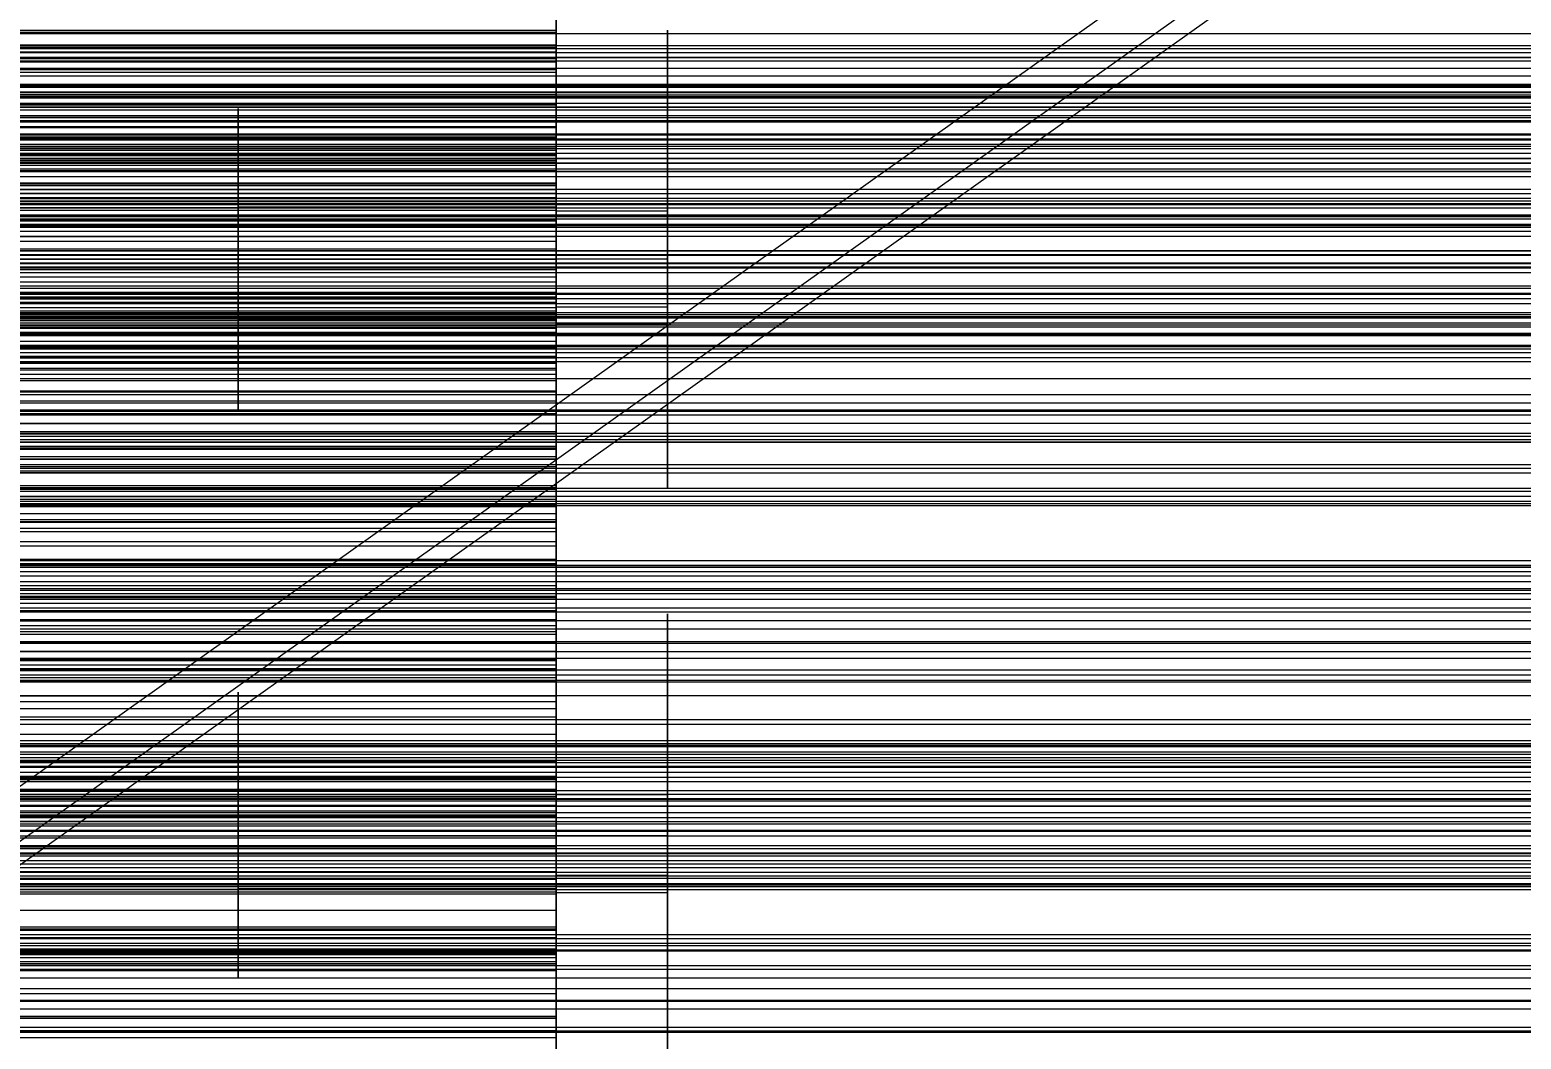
# Model space of a CAD drawing. Header units: millimetres. Extents: x -1970 to 59977, y -65068 to 6837.
# Drawn here: x 683.8 to 871.3, y -34373.1 to -34246.2 of the extents above; entities that cross this region are included whole.
import ezdxf

# ---------------------------------------------------------------- set-up
doc = ezdxf.new("R2010")
doc.units = ezdxf.units.MM
for name, color, linetype, lineweight in [('COTAS_O', 1, 'Continuous', 0), ('frontal_briquetadora', 7, 'Continuous', 0), ('frontal_C03', 7, 'Continuous', 0), ('frontal_secador', 7, 'Continuous', 0), ('frontal_tolva', 7, 'Continuous', 0)]:
    doc.layers.add(name, color=color, linetype=linetype, lineweight=lineweight)
doc.dimstyles.new('R19_100', dxfattribs={"dimtxt": 250, "dimasz": 150, "dimexe": 150, "dimexo": 80, "dimgap": 100, "dimtad": 1, "dimtih": 1, "dimtoh": 1, "dimdsep": 46, "dimcen": 0.09, "dimadec": 0, "dimazin": 0, "dimtfac": 1, "dimtdec": 4, "dimtofl": 0, "dimtmove": 0, "dimatfit": 3, "dimfxl": 1, "dimtolj": 1, "dimtzin": 0, "dimarcsym": 0})

# ---------------------------------------------------------------- blocks, each defined once
blk = doc.blocks.new('*D39')
at = {"layer": 'COTAS_O', "color": 0, "lineweight": -2, "transparency": 16777216}
for p, q in [((-1725, -34320), (-1725, -33550)), ((1725, -34320), (1725, -33550)), ((-1575, -33700), (1575, -33700))]:
    blk.add_line(p, q, dxfattribs=at)
at = {"layer": 'COTAS_O', "color": 0, "transparency": 16777216}
for points in [[(-1575, -33675), (-1575, -33725), (-1725, -33700)], [(1575, -33675), (1575, -33725), (1725, -33700)]]:
    blk.add_solid(points, dxfattribs=at)
at = {"layer": 'Defpoints', "color": 0, "transparency": 16777216}
for p in [(1725, -33700), (-1725, -34400), (1725, -34400)]:
    blk.add_point(p, dxfattribs=at)

msp = doc.modelspace()

# ---------------------------------------------------------------- linework, layer by layer
at = {"layer": 'frontal_briquetadora'}
for p, q in [((750, -34251.188), (750, -34233.1)), ((750, -34251.309), (750, -34233.313)), ((750, -34251.479), (750, -34237.271)), ((750, -34255.881), (750, -34237.497)), ((750, -34255.979), (750, -34237.688)), ((750, -34241.171), (750, -34248.367)), ((750, -34241.985), (750, -34260.62)), ((750, -34242.153), (750, -34260.694)), ((750, -34251.105), (750, -34243.904)), ((750, -34246.246), (750, -34244.168)), ((750, -34246.246), (550, -34246.246)), ((750, -34244.831), (750, -34248.931)), ((750, -34246.52), (750, -34245.133)), ((750, -34250.205), (750, -34246.101)), ((750, -34246.135), (750, -34253.34)), ((750, -34250.033), (750, -34246.222)), ((750, -34246.222), (750, -34246.703)), ((750, -34248.128), (750, -34246.246)), ((764, -34250.033), (764, -34246.222)), ((764, -34246.222), (764, -34246.703)), ((750, -34246.52), (550, -34246.52)), ((750, -34248.091), (550, -34248.091)), ((750, -34248.128), (550, -34248.128)), ((750, -34248.091), (750, -34246.52)), ((750, -34246.703), (750, -34251.379)), ((750, -34249.836), (750, -34248.091)), ((750, -34249.796), (750, -34248.128)), ((764, -34246.703), (764, -34251.379)), ((550, -34248.367), (750, -34248.367)), ((550, -34248.931), (750, -34248.931)), ((750, -34249.796), (550, -34249.796)), ((750, -34249.836), (550, -34249.836)), ((550, -34250.205), (750, -34250.205)), ((750, -34248.367), (750, -34255.575)), ((750, -34248.931), (750, -34253.043)), ((750, -34251.223), (750, -34249.796)), ((750, -34259.686), (750, -34249.836)), ((750, -34257.379), (750, -34250.033)), ((750, -34254.32), (750, -34250.205)), ((764, -34257.379), (764, -34250.033)), ((550, -34251.105), (750, -34251.105)), ((750, -34251.223), (550, -34251.223)), ((550, -34251.479), (750, -34251.479)), ((750, -34258.317), (750, -34251.105)), ((750, -34270.191), (750, -34251.188)), ((750, -34261.06), (750, -34251.223)), ((750, -34270.216), (750, -34251.309)), ((750, -34251.379), (750, -34259.324)), ((750, -34255.598), (750, -34251.479)), ((764, -34251.379), (764, -34259.324)), ((550, -34253.043), (750, -34253.043)), ((550, -34253.34), (750, -34253.34)), ((750, -34253.043), (750, -34257.165)), ((750, -34253.34), (750, -34260.554)), ((750, -34257.8), (750, -34253.552)), ((764, -34257.8), (764, -34253.552)), ((550, -34254.32), (750, -34254.32)), ((550, -34255.575), (750, -34255.575)), ((550, -34255.598), (750, -34255.598)), ((750, -34258.445), (750, -34254.32)), ((750, -34255.575), (750, -34262.792)), ((750, -34257.742), (750, -34255.577)), ((750, -34255.577), (750, -34255.85)), ((750, -34259.725), (750, -34255.598)), ((550, -34257.165), (750, -34257.165)), ((710, -34258.147), (710, -34256.069)), ((710, -34256.069), (710, -34256.331)), ((710, -34256.331), (710, -34258.882)), ((750, -34255.85), (750, -34258.506)), ((750, -34275), (750, -34255.881)), ((750, -34275), (750, -34255.979)), ((750, -34258.147), (750, -34256.069)), ((750, -34256.069), (750, -34256.331)), ((750, -34256.331), (750, -34258.882)), ((750, -34257.165), (750, -34261.296)), ((750, -34266.806), (750, -34257.379)), ((764, -34266.806), (764, -34257.379)), ((550, -34258.317), (750, -34258.317)), ((550, -34258.445), (750, -34258.445)), ((710, -34262.154), (710, -34258.147)), ((710, -34258.882), (710, -34263.215)), ((750, -34261.916), (750, -34257.742)), ((750, -34265.455), (750, -34257.8)), ((750, -34262.154), (750, -34258.147)), ((750, -34265.537), (750, -34258.317)), ((750, -34262.577), (750, -34258.445)), ((750, -34258.506), (750, -34263.021)), ((750, -34258.882), (750, -34263.215)), ((750, -34259.324), (750, -34268.965)), ((764, -34265.455), (764, -34257.8)), ((764, -34259.324), (764, -34268.965)), ((750, -34259.686), (550, -34259.686)), ((550, -34259.725), (750, -34259.725)), ((550, -34260.554), (750, -34260.554)), ((750, -34261.06), (550, -34261.06)), ((550, -34261.296), (750, -34261.296)), ((750, -34261.893), (750, -34259.686)), ((750, -34263.859), (750, -34259.725)), ((750, -34264.262), (750, -34260.452)), ((750, -34260.452), (750, -34260.932)), ((750, -34260.554), (750, -34267.776)), ((750, -34260.62), (750, -34279.809)), ((750, -34260.694), (750, -34279.784)), ((750, -34260.932), (750, -34265.608)), ((750, -34262.027), (750, -34261.06)), ((750, -34261.296), (750, -34265.432)), ((764, -34264.262), (764, -34260.452)), ((764, -34260.452), (764, -34260.932)), ((764, -34260.932), (764, -34265.608)), ((750, -34261.893), (550, -34261.893)), ((750, -34262.027), (550, -34262.027)), ((550, -34262.577), (750, -34262.577)), ((550, -34262.792), (750, -34262.792)), ((750, -34263.238), (550, -34263.238)), ((710, -34267.296), (710, -34262.154)), ((710, -34263.215), (710, -34268.474)), ((710, -34265.618), (710, -34263.301)), ((750, -34263.928), (750, -34261.893)), ((750, -34267.272), (750, -34261.916)), ((750, -34263.238), (750, -34262.027)), ((750, -34267.296), (750, -34262.154)), ((750, -34266.715), (750, -34262.577)), ((750, -34262.792), (750, -34270.015)), ((750, -34265.227), (750, -34262.813)), ((750, -34263.021), (750, -34268.499)), ((750, -34263.215), (750, -34268.474)), ((750, -34264.664), (750, -34263.238)), ((750, -34265.618), (750, -34263.301)), ((550, -34263.859), (750, -34263.859)), ((750, -34263.928), (550, -34263.928)), ((750, -34264.664), (550, -34264.664)), ((750, -34267.999), (750, -34263.859)), ((750, -34265.78), (750, -34263.928)), ((750, -34271.608), (750, -34264.262)), ((750, -34266.286), (750, -34264.664)), ((764, -34271.608), (764, -34264.262)), ((550, -34265.432), (750, -34265.432)), ((550, -34265.537), (750, -34265.537)), ((750, -34265.78), (550, -34265.78)), ((750, -34266.286), (550, -34266.286)), ((550, -34266.715), (750, -34266.715)), ((710, -34269.793), (710, -34265.618)), ((750, -34269.576), (750, -34265.227)), ((750, -34265.432), (750, -34269.572)), ((750, -34275), (750, -34265.455)), ((750, -34272.76), (750, -34265.537)), ((750, -34265.608), (750, -34273.553)), ((750, -34269.793), (750, -34265.618)), ((750, -34267.436), (750, -34265.78)), ((750, -34268.091), (750, -34266.286)), ((750, -34270.857), (750, -34266.715)), ((764, -34266.806), (750, -34266.806)), ((750, -34276.447), (750, -34266.806)), ((764, -34275), (764, -34265.455)), ((764, -34265.608), (764, -34273.553)), ((764, -34276.447), (764, -34266.806)), ((520, -34267.272), (750, -34267.272)), ((520, -34268.499), (750, -34268.499)), ((750, -34267.436), (550, -34267.436)), ((550, -34267.776), (750, -34267.776)), ((550, -34267.999), (750, -34267.999)), ((750, -34268.091), (550, -34268.091)), ((750, -34268.877), (550, -34268.877)), ((750, -34267.296), (710, -34267.296)), ((710, -34272.555), (710, -34267.296)), ((750, -34268.474), (710, -34268.474)), ((710, -34268.474), (710, -34273.616)), ((750, -34272.75), (750, -34267.272)), ((750, -34272.555), (750, -34267.296)), ((750, -34268.877), (750, -34267.436)), ((750, -34267.776), (750, -34275)), ((750, -34272.141), (750, -34267.999)), ((750, -34270.069), (750, -34268.091)), ((750, -34268.474), (750, -34273.616)), ((750, -34268.499), (750, -34273.855)), ((750, -34270.075), (750, -34268.877)), ((764, -34268.965), (750, -34268.965)), ((750, -34268.965), (750, -34278.392)), ((764, -34268.965), (764, -34278.392)), ((750, -34270.216), (200, -34270.216)), ((750, -34270.191), (520, -34270.191)), ((550, -34269.572), (750, -34269.572)), ((550, -34270.015), (750, -34270.015)), ((750, -34270.069), (550, -34270.069)), ((750, -34270.075), (550, -34270.075)), ((710, -34275), (710, -34269.793)), ((710, -34272.377), (710, -34270.299)), ((710, -34270.299), (710, -34270.561)), ((710, -34270.561), (710, -34273.111)), ((750, -34269.572), (750, -34273.715)), ((750, -34275), (750, -34269.576)), ((750, -34275), (750, -34269.793)), ((750, -34271.971), (750, -34269.806)), ((750, -34269.806), (750, -34270.079)), ((750, -34270.015), (750, -34277.24)), ((750, -34279.931), (750, -34270.069)), ((750, -34279.925), (750, -34270.075)), ((750, -34270.079), (750, -34272.736)), ((750, -34289.38), (750, -34270.191)), ((750, -34289.306), (750, -34270.216)), ((750, -34272.377), (750, -34270.299)), ((750, -34270.299), (750, -34270.561)), ((750, -34270.561), (750, -34273.111)), ((550, -34270.857), (750, -34270.857)), ((550, -34272.141), (750, -34272.141)), ((710, -34276.384), (710, -34272.377)), ((710, -34276.889), (710, -34272.555)), ((750, -34275), (750, -34270.857)), ((750, -34281.035), (750, -34271.608)), ((750, -34276.145), (750, -34271.971)), ((750, -34276.285), (750, -34272.141)), ((750, -34276.384), (750, -34272.377)), ((750, -34276.889), (750, -34272.555)), ((764, -34281.035), (764, -34271.608)), ((550, -34272.76), (750, -34272.76)), ((550, -34273.715), (750, -34273.715)), ((710, -34273.111), (710, -34277.445)), ((710, -34273.616), (710, -34277.623)), ((750, -34272.736), (750, -34277.25)), ((750, -34277.264), (750, -34272.75)), ((750, -34279.985), (750, -34272.76)), ((750, -34273.111), (750, -34277.445)), ((750, -34273.553), (750, -34283.194)), ((750, -34273.616), (750, -34277.623)), ((750, -34273.715), (750, -34277.859)), ((750, -34273.855), (750, -34278.029)), ((764, -34273.553), (764, -34283.194)), ((750, -34275), (200, -34275)), ((520, -34275), (750, -34275)), ((550, -34275), (750, -34275)), ((550, -34276.285), (750, -34276.285)), ((750, -34275), (710, -34275)), ((710, -34275), (710, -34280.207)), ((710, -34281.526), (710, -34276.384)), ((750, -34275), (750, -34294.021)), ((750, -34275), (750, -34280.424)), ((750, -34275), (750, -34294.119)), ((750, -34279.143), (750, -34275)), ((750, -34275), (750, -34282.224)), ((764, -34275), (750, -34275)), ((750, -34275), (750, -34280.207)), ((750, -34275), (750, -34284.545)), ((750, -34281.501), (750, -34276.145)), ((750, -34280.428), (750, -34276.285)), ((750, -34281.526), (750, -34276.384)), ((750, -34284.392), (750, -34276.447)), ((764, -34275), (764, -34284.545)), ((764, -34284.392), (764, -34276.447)), ((550, -34277.24), (750, -34277.24)), ((550, -34277.859), (750, -34277.859)), ((710, -34279.439), (710, -34276.889)), ((710, -34277.445), (710, -34282.704)), ((710, -34277.623), (710, -34279.701)), ((750, -34279.439), (750, -34276.889)), ((750, -34277.24), (750, -34284.463)), ((750, -34277.25), (750, -34282.728)), ((750, -34279.921), (750, -34277.264)), ((750, -34277.445), (750, -34282.704)), ((750, -34277.623), (750, -34279.701)), ((750, -34277.859), (750, -34282.001)), ((750, -34278.029), (750, -34280.194)), ((750, -34279.784), (200, -34279.784)), ((750, -34279.809), (520, -34279.809)), ((550, -34279.143), (750, -34279.143)), ((750, -34279.925), (550, -34279.925)), ((750, -34279.931), (550, -34279.931)), ((550, -34279.985), (750, -34279.985)), ((710, -34279.701), (710, -34279.439)), ((710, -34280.207), (710, -34284.382)), ((750, -34278.392), (750, -34285.738)), ((750, -34283.285), (750, -34279.143)), ((750, -34279.701), (750, -34279.439)), ((750, -34279.784), (750, -34298.691)), ((750, -34279.809), (750, -34298.812)), ((750, -34280.194), (750, -34279.921)), ((750, -34279.925), (750, -34281.123)), ((750, -34281.909), (750, -34279.931)), ((750, -34287.208), (750, -34279.985)), ((750, -34280.207), (750, -34284.382)), ((764, -34278.392), (764, -34285.738)), ((520, -34281.501), (750, -34281.501)), ((550, -34280.428), (750, -34280.428)), ((750, -34281.123), (550, -34281.123)), ((750, -34281.909), (550, -34281.909)), ((550, -34282.001), (750, -34282.001)), ((750, -34281.526), (710, -34281.526)), ((710, -34286.785), (710, -34281.526)), ((750, -34280.424), (750, -34284.773)), ((750, -34284.568), (750, -34280.428)), ((764, -34281.035), (750, -34281.035)), ((750, -34290.676), (750, -34281.035)), ((750, -34281.123), (750, -34282.564)), ((750, -34286.979), (750, -34281.501)), ((750, -34286.785), (750, -34281.526)), ((750, -34283.714), (750, -34281.909)), ((750, -34282.001), (750, -34286.141)), ((764, -34290.676), (764, -34281.035)), ((520, -34282.728), (750, -34282.728)), ((550, -34282.224), (750, -34282.224)), ((750, -34282.564), (550, -34282.564)), ((550, -34283.285), (750, -34283.285)), ((750, -34283.714), (550, -34283.714)), ((750, -34282.704), (710, -34282.704)), ((710, -34282.704), (710, -34287.846)), ((750, -34282.224), (750, -34289.446)), ((750, -34282.564), (750, -34284.22)), ((750, -34282.704), (750, -34287.846)), ((750, -34282.728), (750, -34288.084)), ((764, -34283.194), (750, -34283.194)), ((750, -34283.194), (750, -34292.621)), ((750, -34287.423), (750, -34283.285)), ((750, -34285.336), (750, -34283.714)), ((764, -34283.194), (764, -34292.621)), ((750, -34284.22), (550, -34284.22)), ((550, -34284.463), (750, -34284.463)), ((550, -34284.568), (750, -34284.568)), ((750, -34285.336), (550, -34285.336)), ((710, -34284.382), (710, -34286.699)), ((750, -34284.22), (750, -34286.072)), ((750, -34284.382), (750, -34286.699)), ((750, -34289.068), (750, -34284.392)), ((750, -34284.463), (750, -34291.683)), ((750, -34284.545), (750, -34292.2)), ((750, -34288.704), (750, -34284.568)), ((750, -34284.773), (750, -34287.187)), ((750, -34286.762), (750, -34285.336)), ((750, -34285.738), (750, -34289.548)), ((764, -34289.068), (764, -34284.392)), ((764, -34284.545), (764, -34292.2)), ((764, -34285.738), (764, -34289.548)), ((750, -34286.072), (550, -34286.072)), ((550, -34286.141), (750, -34286.141)), ((750, -34286.762), (550, -34286.762)), ((550, -34287.208), (750, -34287.208)), ((550, -34287.423), (750, -34287.423)), ((710, -34291.118), (710, -34286.785)), ((750, -34286.072), (750, -34288.107)), ((750, -34286.141), (750, -34290.275)), ((750, -34287.973), (750, -34286.762)), ((750, -34291.118), (750, -34286.785)), ((750, -34291.494), (750, -34286.979)), ((750, -34294.425), (750, -34287.208)), ((750, -34291.555), (750, -34287.423)), ((750, -34287.973), (550, -34287.973)), ((750, -34288.107), (550, -34288.107)), ((550, -34288.704), (750, -34288.704)), ((750, -34288.94), (550, -34288.94)), ((550, -34289.446), (750, -34289.446)), ((710, -34287.846), (710, -34291.853)), ((750, -34287.846), (750, -34291.853)), ((750, -34288.94), (750, -34287.973)), ((750, -34288.084), (750, -34292.258)), ((750, -34288.107), (750, -34290.314)), ((750, -34292.835), (750, -34288.704)), ((750, -34298.777), (750, -34288.94)), ((750, -34289.548), (750, -34289.068)), ((750, -34307.847), (750, -34289.306)), ((750, -34308.015), (750, -34289.38)), ((750, -34289.446), (750, -34296.66)), ((764, -34289.548), (764, -34289.068)), ((550, -34290.275), (750, -34290.275)), ((750, -34290.314), (550, -34290.314)), ((710, -34293.669), (710, -34291.118)), ((750, -34290.275), (750, -34294.402)), ((750, -34290.314), (750, -34300.164)), ((750, -34298.621), (750, -34290.676)), ((750, -34293.669), (750, -34291.118)), ((764, -34298.621), (764, -34290.676)), ((550, -34291.555), (750, -34291.555)), ((550, -34291.683), (750, -34291.683)), ((550, -34292.835), (750, -34292.835)), ((710, -34291.853), (710, -34293.931)), ((750, -34294.15), (750, -34291.494)), ((750, -34295.68), (750, -34291.555)), ((750, -34291.683), (750, -34298.895)), ((750, -34291.853), (750, -34293.931)), ((750, -34292.2), (750, -34296.448)), ((750, -34292.258), (750, -34294.423)), ((750, -34292.621), (750, -34299.967)), ((750, -34296.957), (750, -34292.835)), ((764, -34292.2), (764, -34296.448)), ((764, -34292.621), (764, -34299.967)), ((550, -34294.402), (750, -34294.402)), ((550, -34294.425), (750, -34294.425)), ((710, -34293.931), (710, -34293.669)), ((750, -34293.931), (750, -34293.669)), ((750, -34294.021), (750, -34312.312)), ((750, -34294.119), (750, -34312.503)), ((750, -34294.423), (750, -34294.15)), ((750, -34294.402), (750, -34298.521)), ((750, -34301.633), (750, -34294.425)), ((550, -34295.68), (750, -34295.68)), ((550, -34296.66), (750, -34296.66)), ((550, -34296.957), (750, -34296.957)), ((750, -34299.795), (750, -34295.68)), ((750, -34296.66), (750, -34303.865)), ((750, -34301.069), (750, -34296.957)), ((550, -34298.521), (750, -34298.521)), ((750, -34298.777), (550, -34298.777)), ((550, -34298.895), (750, -34298.895)), ((750, -34298.521), (750, -34312.729)), ((750, -34303.297), (750, -34298.621)), ((750, -34298.691), (750, -34316.687)), ((750, -34298.777), (750, -34300.204)), ((750, -34298.812), (750, -34316.9)), ((750, -34298.895), (750, -34306.096)), ((764, -34303.297), (764, -34298.621)), ((550, -34299.795), (750, -34299.795)), ((750, -34300.164), (550, -34300.164)), ((750, -34300.204), (550, -34300.204)), ((750, -34303.899), (750, -34299.795)), ((750, -34299.967), (750, -34303.778)), ((750, -34300.164), (750, -34301.909)), ((750, -34300.204), (750, -34301.872)), ((764, -34299.967), (764, -34303.778)), ((550, -34301.069), (750, -34301.069)), ((550, -34301.633), (750, -34301.633)), ((750, -34301.872), (550, -34301.872)), ((750, -34301.909), (550, -34301.909)), ((750, -34305.169), (750, -34301.069)), ((750, -34308.829), (750, -34301.633)), ((750, -34301.872), (750, -34303.754)), ((750, -34301.909), (750, -34303.48)), ((750, -34303.48), (550, -34303.48)), ((750, -34303.754), (550, -34303.754)), ((550, -34303.865), (750, -34303.865)), ((550, -34303.899), (750, -34303.899)), ((750, -34303.778), (750, -34303.297)), ((750, -34303.48), (750, -34304.867)), ((750, -34303.754), (750, -34305.832)), ((750, -34303.865), (750, -34311.057)), ((750, -34307.991), (750, -34303.899)), ((764, -34303.778), (764, -34303.297)), ((750, -34304.867), (550, -34304.867)), ((550, -34305.169), (750, -34305.169)), ((750, -34305.832), (550, -34305.832)), ((750, -34306.059), (550, -34306.059)), ((550, -34306.096), (750, -34306.096)), ((750, -34304.867), (750, -34306.059)), ((750, -34309.256), (750, -34305.169)), ((750, -34305.832), (750, -34308.091)), ((750, -34306.059), (750, -34307.037)), ((750, -34306.096), (750, -34313.283)), ((750, -34307.037), (550, -34307.037)), ((750, -34307.771), (550, -34307.771)), ((550, -34307.991), (750, -34307.991)), ((750, -34308.091), (550, -34308.091)), ((750, -34307.037), (750, -34307.771)), ((750, -34307.771), (750, -34317.573)), ((750, -34325.125), (750, -34307.847)), ((750, -34322.166), (750, -34307.991)), ((750, -34325.382), (750, -34308.015)), ((750, -34308.091), (750, -34310.522)), ((550, -34308.829), (750, -34308.829)), ((550, -34309.256), (750, -34309.256)), ((750, -34316.01), (750, -34308.829)), ((750, -34313.327), (750, -34309.256)), ((750, -34310.522), (550, -34310.522)), ((550, -34311.057), (750, -34311.057)), ((750, -34310.522), (750, -34320.336)), ((750, -34311.057), (750, -34318.233)), ((550, -34312.729), (750, -34312.729)), ((550, -34313.283), (750, -34313.283)), ((550, -34313.327), (750, -34313.327)), ((750, -34312.312), (750, -34329.168)), ((750, -34312.503), (750, -34329.446)), ((750, -34312.729), (750, -34326.728)), ((750, -34313.283), (750, -34320.453)), ((750, -34317.381), (750, -34313.327)), ((550, -34316.01), (750, -34316.01)), ((550, -34317.381), (750, -34317.381)), ((750, -34317.573), (550, -34317.573)), ((750, -34329.883), (750, -34316.01)), ((750, -34316.687), (750, -34333.081)), ((750, -34316.9), (750, -34333.379)), ((750, -34331.49), (750, -34317.381)), ((750, -34317.573), (750, -34319.223)), ((550, -34318.233), (750, -34318.233)), ((750, -34319.223), (550, -34319.223)), ((750, -34318.233), (750, -34325.389)), ((750, -34319.223), (750, -34321.115)), ((750, -34323.398), (750, -34319.588)), ((750, -34319.588), (750, -34320.069)), ((764, -34323.398), (764, -34319.588)), ((764, -34319.588), (764, -34320.069)), ((750, -34320.336), (550, -34320.336)), ((550, -34320.453), (750, -34320.453)), ((750, -34321.115), (550, -34321.115)), ((750, -34320.069), (750, -34324.745)), ((750, -34320.336), (750, -34321.843)), ((750, -34320.453), (750, -34327.603)), ((750, -34321.115), (750, -34323.219)), ((764, -34320.069), (764, -34324.745)), ((750, -34321.843), (550, -34321.843)), ((550, -34322.166), (750, -34322.166)), ((750, -34323.176), (550, -34323.176)), ((750, -34323.219), (550, -34323.219)), ((750, -34321.843), (750, -34323.176)), ((750, -34336.269), (750, -34322.166)), ((750, -34323.176), (750, -34324.327)), ((750, -34323.219), (750, -34325.517)), ((750, -34324.327), (550, -34324.327)), ((750, -34330.745), (750, -34323.398)), ((750, -34324.327), (750, -34325.282)), ((750, -34324.745), (750, -34332.69)), ((750, -34340.477), (750, -34325.125)), ((764, -34330.745), (764, -34323.398)), ((764, -34324.745), (764, -34332.69)), ((750, -34325.282), (550, -34325.282)), ((550, -34325.389), (750, -34325.389)), ((750, -34325.517), (550, -34325.517)), ((750, -34326.024), (550, -34326.024)), ((750, -34326.524), (550, -34326.524)), ((550, -34326.728), (750, -34326.728)), ((750, -34325.282), (750, -34326.024)), ((750, -34340.813), (750, -34325.382)), ((750, -34325.389), (750, -34332.522)), ((750, -34325.517), (750, -34327.995)), ((750, -34326.024), (750, -34326.524)), ((750, -34330.3), (750, -34326.052)), ((750, -34326.524), (750, -34336.266)), ((750, -34326.728), (750, -34339.979)), ((764, -34330.3), (764, -34326.052)), ((550, -34327.603), (750, -34327.603)), ((750, -34327.995), (550, -34327.995)), ((750, -34327.603), (750, -34334.728)), ((750, -34327.995), (750, -34330.645)), ((750, -34331.108), (750, -34328.943)), ((750, -34328.943), (750, -34329.216)), ((550, -34329.883), (750, -34329.883)), ((750, -34330.645), (550, -34330.645)), ((710, -34331.513), (710, -34329.435)), ((710, -34329.435), (710, -34329.697)), ((710, -34329.697), (710, -34332.247)), ((750, -34329.168), (750, -34343.943)), ((750, -34329.216), (750, -34331.872)), ((750, -34331.513), (750, -34329.435)), ((750, -34329.435), (750, -34329.697)), ((750, -34329.446), (750, -34344.296)), ((750, -34329.697), (750, -34332.247)), ((750, -34342.887), (750, -34329.883)), ((750, -34337.955), (750, -34330.3)), ((750, -34330.645), (750, -34340.399)), ((750, -34340.172), (750, -34330.745)), ((764, -34337.955), (764, -34330.3)), ((764, -34340.172), (764, -34330.745)), ((550, -34331.49), (750, -34331.49)), ((550, -34332.522), (750, -34332.522)), ((710, -34335.52), (710, -34331.513)), ((710, -34332.247), (710, -34336.581)), ((750, -34335.281), (750, -34331.108)), ((750, -34345.662), (750, -34331.49)), ((750, -34335.52), (750, -34331.513)), ((750, -34331.872), (750, -34336.387)), ((750, -34335.722), (750, -34331.911)), ((750, -34331.911), (750, -34332.392)), ((750, -34332.247), (750, -34336.581)), ((750, -34332.392), (750, -34337.068)), ((750, -34332.522), (750, -34346.226)), ((750, -34332.69), (750, -34342.331)), ((764, -34335.722), (764, -34331.911)), ((764, -34331.911), (764, -34332.392)), ((764, -34332.392), (764, -34337.068)), ((764, -34332.69), (764, -34342.331)), ((750, -34333.081), (750, -34347.243)), ((750, -34333.379), (750, -34347.613)), ((550, -34334.728), (750, -34334.728)), ((750, -34336.266), (550, -34336.266)), ((710, -34340.662), (710, -34335.52)), ((710, -34338.118), (710, -34335.801)), ((750, -34334.728), (750, -34341.827)), ((750, -34340.638), (750, -34335.281)), ((750, -34337.727), (750, -34335.313)), ((750, -34340.662), (750, -34335.52)), ((750, -34343.068), (750, -34335.722)), ((750, -34338.118), (750, -34335.801)), ((750, -34336.266), (750, -34338.137)), ((750, -34349.756), (750, -34336.269)), ((750, -34336.387), (750, -34341.864)), ((764, -34343.068), (764, -34335.722)), ((750, -34338.137), (550, -34338.137)), ((710, -34336.581), (710, -34341.84)), ((710, -34342.293), (710, -34338.118)), ((750, -34336.581), (750, -34341.84)), ((750, -34337.068), (750, -34345.013)), ((750, -34342.076), (750, -34337.727)), ((750, -34347.5), (750, -34337.955)), ((750, -34342.293), (750, -34338.118)), ((750, -34338.137), (750, -34340.247)), ((764, -34337.068), (764, -34345.013)), ((764, -34347.5), (764, -34337.955)), ((550, -34339.979), (750, -34339.979)), ((750, -34339.979), (750, -34351.973)), ((764, -34340.172), (750, -34340.172)), ((750, -34349.812), (750, -34340.172)), ((764, -34349.812), (764, -34340.172)), ((520, -34340.638), (750, -34340.638)), ((520, -34341.864), (750, -34341.864)), ((750, -34340.247), (550, -34340.247)), ((750, -34340.399), (550, -34340.399)), ((750, -34341.664), (550, -34341.664)), ((550, -34341.827), (750, -34341.827)), ((750, -34340.662), (710, -34340.662)), ((710, -34345.921), (710, -34340.662)), ((710, -34343.836), (710, -34341.758)), ((710, -34341.758), (710, -34342.02)), ((750, -34341.84), (710, -34341.84)), ((710, -34341.84), (710, -34346.982)), ((710, -34342.02), (710, -34344.571)), ((750, -34340.247), (750, -34342.568)), ((750, -34340.399), (750, -34341.664)), ((750, -34353.313), (750, -34340.477)), ((750, -34346.115), (750, -34340.638)), ((750, -34345.921), (750, -34340.662)), ((750, -34353.714), (750, -34340.813)), ((750, -34343.431), (750, -34341.266)), ((750, -34341.266), (750, -34341.539)), ((750, -34341.539), (750, -34344.196)), ((750, -34341.664), (750, -34342.757)), ((750, -34343.836), (750, -34341.758)), ((750, -34341.758), (750, -34342.02)), ((750, -34341.827), (750, -34348.895)), ((750, -34341.84), (750, -34346.982)), ((750, -34341.864), (750, -34347.221)), ((750, -34342.02), (750, -34344.571)), ((750, -34347.5), (750, -34342.076)), ((750, -34342.568), (550, -34342.568)), ((750, -34342.757), (550, -34342.757)), ((550, -34342.887), (750, -34342.887)), ((750, -34343.667), (550, -34343.667)), ((710, -34347.5), (710, -34342.293)), ((710, -34347.843), (710, -34343.836)), ((750, -34347.5), (750, -34342.293)), ((764, -34342.331), (750, -34342.331)), ((750, -34342.331), (750, -34351.758)), ((750, -34342.568), (750, -34345.081)), ((750, -34342.757), (750, -34343.667)), ((750, -34354.521), (750, -34342.887)), ((750, -34352.495), (750, -34343.068)), ((750, -34347.605), (750, -34343.431)), ((750, -34343.667), (750, -34344.384)), ((750, -34347.843), (750, -34343.836)), ((750, -34343.943), (750, -34356.068)), ((764, -34342.331), (764, -34351.758)), ((764, -34352.495), (764, -34343.068)), ((750, -34344.384), (550, -34344.384)), ((750, -34344.888), (550, -34344.888)), ((750, -34345.081), (550, -34345.081)), ((750, -34345.152), (550, -34345.152)), ((550, -34345.662), (750, -34345.662)), ((710, -34344.571), (710, -34348.904)), ((750, -34344.196), (750, -34348.71)), ((750, -34344.296), (750, -34356.484)), ((750, -34344.384), (750, -34344.888)), ((750, -34344.571), (750, -34348.904)), ((750, -34344.888), (750, -34345.152)), ((750, -34345.013), (750, -34354.654)), ((750, -34345.081), (750, -34347.772)), ((750, -34345.152), (750, -34354.812)), ((750, -34359.353), (750, -34345.662)), ((764, -34345.013), (764, -34354.654)), ((520, -34347.5), (750, -34347.5)), ((550, -34346.226), (750, -34346.226)), ((710, -34350.255), (710, -34345.921)), ((710, -34346.982), (710, -34350.989)), ((750, -34347.5), (710, -34347.5)), ((710, -34347.5), (710, -34352.707)), ((750, -34350.255), (750, -34345.921)), ((750, -34350.63), (750, -34346.115)), ((750, -34346.226), (750, -34358.933)), ((750, -34346.982), (750, -34350.989)), ((750, -34347.221), (750, -34351.395)), ((750, -34347.243), (750, -34358.629)), ((750, -34347.5), (750, -34352.924)), ((764, -34347.5), (750, -34347.5)), ((750, -34347.5), (750, -34352.707)), ((750, -34347.5), (750, -34357.045)), ((750, -34352.961), (750, -34347.605)), ((750, -34347.613), (750, -34359.057)), ((764, -34347.5), (764, -34357.045)), ((750, -34347.772), (550, -34347.772)), ((550, -34348.895), (750, -34348.895)), ((710, -34352.985), (710, -34347.843)), ((710, -34348.904), (710, -34354.163)), ((750, -34347.772), (750, -34350.633)), ((750, -34352.985), (750, -34347.843)), ((750, -34348.71), (750, -34354.188)), ((750, -34348.895), (750, -34362.398)), ((750, -34348.904), (750, -34354.163)), ((550, -34349.756), (750, -34349.756)), ((750, -34350.633), (550, -34350.633)), ((710, -34352.805), (710, -34350.255)), ((710, -34350.989), (710, -34353.067)), ((750, -34362.109), (750, -34349.756)), ((750, -34357.758), (750, -34349.812)), ((750, -34352.805), (750, -34350.255)), ((750, -34353.287), (750, -34350.63)), ((750, -34350.633), (750, -34360.305)), ((750, -34350.989), (750, -34353.067)), ((750, -34351.395), (750, -34353.559)), ((764, -34357.758), (764, -34349.812)), ((520, -34352.961), (750, -34352.961)), ((550, -34351.973), (750, -34351.973)), ((710, -34352.707), (710, -34356.882)), ((710, -34353.067), (710, -34352.805)), ((750, -34352.985), (710, -34352.985)), ((710, -34358.244), (710, -34352.985)), ((750, -34351.758), (750, -34359.104)), ((750, -34351.973), (750, -34362.248)), ((764, -34352.495), (750, -34352.495)), ((750, -34362.136), (750, -34352.495)), ((750, -34352.707), (750, -34356.882)), ((750, -34353.067), (750, -34352.805)), ((750, -34352.924), (750, -34357.273)), ((750, -34358.439), (750, -34352.961)), ((750, -34358.244), (750, -34352.985)), ((750, -34353.559), (750, -34353.287)), ((750, -34363.139), (750, -34353.313)), ((764, -34351.758), (764, -34359.104)), ((764, -34362.136), (764, -34352.495)), ((520, -34354.188), (750, -34354.188)), ((550, -34354.521), (750, -34354.521)), ((750, -34354.812), (550, -34354.812)), ((750, -34354.163), (710, -34354.163)), ((710, -34354.163), (710, -34359.305)), ((750, -34363.591), (750, -34353.714)), ((750, -34354.163), (750, -34359.305)), ((750, -34354.188), (750, -34359.544)), ((750, -34364.34), (750, -34354.521)), ((764, -34354.654), (750, -34354.654)), ((750, -34354.654), (750, -34364.081)), ((750, -34354.812), (750, -34356.898)), ((764, -34354.654), (764, -34364.081)), ((750, -34356.898), (550, -34356.898)), ((710, -34356.882), (710, -34359.199)), ((750, -34356.068), (750, -34365.078)), ((750, -34356.484), (750, -34365.54)), ((750, -34356.882), (750, -34359.199)), ((750, -34356.898), (750, -34359.222)), ((750, -34357.045), (750, -34364.7)), ((764, -34357.045), (764, -34364.7)), ((550, -34358.933), (750, -34358.933)), ((710, -34362.578), (710, -34358.244)), ((750, -34357.273), (750, -34359.687)), ((750, -34362.433), (750, -34357.758)), ((750, -34362.578), (750, -34358.244)), ((750, -34362.953), (750, -34358.439)), ((750, -34358.629), (750, -34366.801)), ((750, -34358.933), (750, -34370.153)), ((764, -34362.433), (764, -34357.758)), ((750, -34359.222), (550, -34359.222)), ((550, -34359.353), (750, -34359.353)), ((750, -34360.305), (550, -34360.305)), ((710, -34359.305), (710, -34363.312)), ((750, -34359.057), (750, -34367.271)), ((750, -34359.104), (750, -34362.914)), ((750, -34359.222), (750, -34361.754)), ((750, -34359.305), (750, -34363.312)), ((750, -34372.036), (750, -34359.353)), ((750, -34359.544), (750, -34363.718)), ((750, -34360.305), (750, -34361.325)), ((764, -34359.104), (764, -34362.914)), ((750, -34361.325), (550, -34361.325)), ((750, -34361.754), (550, -34361.754)), ((550, -34362.109), (750, -34362.109)), ((750, -34362.174), (550, -34362.174)), ((550, -34362.248), (750, -34362.248)), ((550, -34362.398), (750, -34362.398)), ((710, -34365.128), (710, -34362.578)), ((750, -34361.325), (750, -34362.174)), ((750, -34361.754), (750, -34364.475)), ((750, -34372.854), (750, -34362.109)), ((750, -34370.081), (750, -34362.136)), ((750, -34362.174), (750, -34362.843)), ((750, -34362.248), (750, -34370.411)), ((750, -34362.398), (750, -34374.777)), ((750, -34362.914), (750, -34362.433)), ((750, -34365.128), (750, -34362.578)), ((764, -34370.081), (764, -34362.136)), ((764, -34362.914), (764, -34362.433)), ((750, -34362.843), (550, -34362.843)), ((750, -34363.318), (550, -34363.318)), ((750, -34363.583), (550, -34363.583)), ((750, -34363.611), (550, -34363.611)), ((550, -34364.34), (750, -34364.34)), ((750, -34364.475), (550, -34364.475)), ((710, -34363.312), (710, -34365.39)), ((750, -34362.843), (750, -34363.318)), ((750, -34365.61), (750, -34362.953)), ((750, -34369.578), (750, -34363.139)), ((750, -34363.312), (750, -34365.39)), ((750, -34363.318), (750, -34363.583)), ((750, -34363.583), (750, -34363.611)), ((750, -34370.063), (750, -34363.591)), ((750, -34363.611), (750, -34373.165)), ((750, -34363.718), (750, -34365.883)), ((750, -34364.081), (750, -34371.427)), ((750, -34371.965), (750, -34364.34)), ((750, -34364.475), (750, -34367.374)), ((764, -34364.081), (764, -34371.427)), ((710, -34365.39), (710, -34365.128)), ((750, -34364.7), (750, -34368.948)), ((750, -34365.078), (750, -34370.627)), ((750, -34365.39), (750, -34365.128)), ((750, -34365.54), (750, -34371.117)), ((750, -34365.883), (750, -34365.61)), ((764, -34364.7), (764, -34368.948)), ((750, -34367.374), (550, -34367.374)), ((750, -34366.801), (750, -34371.445)), ((750, -34367.271), (750, -34371.939)), ((750, -34367.374), (750, -34370.439)), ((550, -34370.153), (750, -34370.153)), ((750, -34372.383), (750, -34369.578)), ((750, -34372.882), (750, -34370.063)), ((750, -34374.757), (750, -34370.081)), ((750, -34370.153), (750, -34379.456)), ((764, -34374.757), (764, -34370.081)), ((550, -34370.411), (750, -34370.411)), ((750, -34370.439), (550, -34370.439)), ((550, -34371.965), (750, -34371.965)), ((550, -34372.036), (750, -34372.036)), ((750, -34370.411), (750, -34376.147)), ((750, -34370.439), (750, -34380.005)), ((750, -34370.627), (750, -34372.5)), ((750, -34371.117), (750, -34373)), ((750, -34371.427), (750, -34375.237)), ((750, -34371.445), (750, -34372.383)), ((750, -34371.939), (750, -34372.882)), ((750, -34377.104), (750, -34371.965)), ((750, -34383.225), (750, -34372.036)), ((764, -34371.427), (764, -34375.237)), ((550, -34372.854), (750, -34372.854)), ((750, -34381.578), (750, -34372.854))]:
    msp.add_line(p, q, dxfattribs=at)
at = {"layer": 'frontal_C03'}
for p, q in [((1250, -34248.177), (-1250, -34248.177)), ((-1250, -34248.516), (1250, -34248.516)), ((1250, -34249.059), (-1250, -34249.059)), ((1250, -34249.712), (-1250, -34249.712)), ((-1250, -34250.068), (1250, -34250.068)), ((1250, -34252.019), (-1250, -34252.019)), ((-1500, -34252.99), (1500, -34252.99)), ((-1500, -34253.214), (1500, -34253.214)), ((-1500, -34253.379), (1500, -34253.379)), ((-1250, -34253.077), (1250, -34253.077)), ((-1500, -34254.036), (1500, -34254.036)), ((-1500, -34254.354), (1500, -34254.354)), ((-1500, -34255.4), (1500, -34255.4)), ((-1250, -34254.549), (1250, -34254.549)), ((-1500, -34255.849), (1500, -34255.849)), ((-1500, -34257.212), (1500, -34257.212)), ((1250, -34255.929), (-1250, -34255.929)), ((1250, -34256.28), (-1250, -34256.28)), ((1250, -34256.986), (-1250, -34256.986)), ((-1500, -34257.762), (1500, -34257.762)), ((-1500, -34259.35), (1500, -34259.35)), ((1250, -34259.294), (-1250, -34259.294)), ((1500, -34259.963), (-1500, -34259.963)), ((1250, -34259.947), (-1250, -34259.947)), ((1250, -34260.828), (-1250, -34260.828)), ((-1250, -34261.088), (1250, -34261.088)), ((-1500, -34261.667), (1500, -34261.667)), ((-1500, -34262.302), (1500, -34262.302)), ((-1250, -34262.881), (1250, -34262.881)), ((-1500, -34264.006), (1500, -34264.006)), ((-1500, -34264.619), (1500, -34264.619)), ((-1500, -34266.207), (1500, -34266.207)), ((-1500, -34266.757), (1500, -34266.757)), ((-1500, -34268.12), (1500, -34268.12)), ((-1500, -34268.569), (1500, -34268.569)), ((-1250, -34267.689), (1250, -34267.689)), ((-1500, -34269.615), (1500, -34269.615)), ((-1500, -34269.933), (1500, -34269.933)), ((-1500, -34270.59), (1500, -34270.59)), ((-1500, -34270.754), (1500, -34270.754)), ((-1250, -34269.42), (1250, -34269.42)), ((1250, -34270.635), (-1250, -34270.635)), ((-1500, -34270.979), (1500, -34270.979)), ((1250, -34271.516), (-1250, -34271.516)), ((1250, -34272.17), (-1250, -34272.17)), ((-1250, -34273.9), (1250, -34273.9)), ((1250, -34274.477), (-1250, -34274.477)), ((-1250, -34275.453), (1250, -34275.453)), ((-1250, -34275.534), (1250, -34275.534)), ((1250, -34278.387), (-1250, -34278.387)), ((-1250, -34279.3), (1250, -34279.3)), ((1250, -34279.444), (-1250, -34279.444)), ((-1250, -34280.567), (1250, -34280.567)), ((1250, -34281.751), (-1250, -34281.751)), ((1250, -34282.405), (-1250, -34282.405)), ((1250, -34283.286), (-1250, -34283.286)), ((-1250, -34283.52), (1250, -34283.52)), ((-1250, -34284.416), (1250, -34284.416)), ((-1250, -34286.272), (1250, -34286.272)), ((-1250, -34286.736), (1250, -34286.736)), ((-1250, -34287.369), (1250, -34287.369)), ((1250, -34293.092), (-1250, -34293.092)), ((1250, -34293.974), (-1250, -34293.974)), ((1250, -34294.627), (-1250, -34294.627)), ((1250, -34296.935), (-1250, -34296.935)), ((-1250, -34297.992), (1250, -34297.992)), ((1250, -34300.844), (-1250, -34300.844)), ((1250, -34301.902), (-1250, -34301.902)), ((1250, -34304.209), (-1250, -34304.209)), ((1250, -34304.862), (-1250, -34304.862)), ((1250, -34305.744), (-1250, -34305.744)), ((-1250, -34312.901), (1250, -34312.901)), ((-1250, -34313.698), (1250, -34313.698)), ((-1250, -34314.283), (1250, -34314.283)), ((1250, -34315.55), (-1250, -34315.55)), ((1250, -34316.431), (-1250, -34316.431)), ((-1250, -34316.621), (1250, -34316.621)), ((1250, -34317.085), (-1250, -34317.085)), ((-1250, -34317.75), (1250, -34317.75)), ((1250, -34319.392), (-1250, -34319.392)), ((-1250, -34320.45), (1250, -34320.45)), ((-1250, -34321.469), (1250, -34321.469)), ((-1250, -34323.066), (1250, -34323.066)), ((1250, -34323.302), (-1250, -34323.302)), ((1250, -34324.359), (-1250, -34324.359)), ((1250, -34326.667), (-1250, -34326.667)), ((1250, -34327.32), (-1250, -34327.32)), ((-1250, -34327.913), (1250, -34327.913)), ((1250, -34328.201), (-1250, -34328.201)), ((-1250, -34329.869), (1250, -34329.869)), ((-1268, -34335.887), (1268, -34335.887)), ((-1268, -34336.111), (1268, -34336.111)), ((-1268, -34336.275), (1268, -34336.275)), ((-1250, -34335.513), (1250, -34335.513)), ((-1268, -34336.933), (1268, -34336.933)), ((-1268, -34337.25), (1268, -34337.25)), ((-1268, -34338.296), (1268, -34338.296)), ((1250, -34337.695), (-1250, -34337.695)), ((1250, -34338.008), (-1250, -34338.008)), ((-1268, -34338.746), (1268, -34338.746)), ((-1268, -34340.109), (1268, -34340.109)), ((1250, -34338.889), (-1250, -34338.889)), ((1250, -34339.543), (-1250, -34339.543)), ((-1268, -34340.659), (1268, -34340.659)), ((1250, -34341.85), (-1250, -34341.85)), ((1530, -34343.773), (-1530, -34343.773)), ((-1268, -34342.246), (1268, -34342.246)), ((1268, -34342.86), (-1268, -34342.86)), ((-1250, -34342.907), (1250, -34342.907)), ((-1250, -34343.752), (1250, -34343.752)), ((-1268, -34344.563), (1268, -34344.563)), ((-1268, -34345.199), (1268, -34345.199)), ((1250, -34345.759), (-1250, -34345.759)), ((-1268, -34346.902), (1268, -34346.902)), ((-1268, -34347.516), (1268, -34347.516)), ((-1250, -34346.01), (1250, -34346.01)), ((1250, -34346.817), (-1250, -34346.817)), ((1530, -34348.773), (-1530, -34348.773)), ((-1268, -34349.103), (1268, -34349.103)), ((1250, -34349.124), (-1250, -34349.124)), ((-1268, -34349.653), (1268, -34349.653)), ((-1268, -34351.016), (1268, -34351.016)), ((-1268, -34351.466), (1268, -34351.466)), ((1250, -34349.778), (-1250, -34349.778)), ((1250, -34350.659), (-1250, -34350.659)), ((-1268, -34352.512), (1268, -34352.512)), ((-1268, -34352.829), (1268, -34352.829)), ((-1250, -34352.067), (1250, -34352.067)), ((-1268, -34353.487), (1268, -34353.487)), ((-1268, -34353.651), (1268, -34353.651)), ((-1268, -34353.875), (1268, -34353.875)), ((-1250, -34354.249), (1250, -34354.249)), ((-1250, -34359.893), (1250, -34359.893)), ((1250, -34360.465), (-1250, -34360.465)), ((1250, -34361.347), (-1250, -34361.347)), ((-1250, -34361.849), (1250, -34361.849)), ((1250, -34362), (-1250, -34362)), ((1250, -34364.308), (-1250, -34364.308)), ((-1250, -34365.365), (1250, -34365.365)), ((-1250, -34366.696), (1250, -34366.696)), ((1250, -34368.217), (-1250, -34368.217)), ((-1250, -34368.293), (1250, -34368.293)), ((1250, -34369.274), (-1250, -34369.274)), ((1250, -34371.582), (-1250, -34371.582)), ((-1250, -34372.012), (1250, -34372.012)), ((1250, -34372.235), (-1250, -34372.235))]:
    msp.add_line(p, q, dxfattribs=at)
at = {"layer": 'frontal_secador'}
for p, q in [((-1250, -34246.659), (1250, -34246.659)), ((1250, -34249.659), (-1250, -34249.659)), ((-1250, -34251), (1250, -34251)), ((1250, -34254), (-1250, -34254)), ((-1250, -34254.728), (1250, -34254.728)), ((-1250, -34257.588), (1250, -34257.588)), ((1250, -34257.611), (-1250, -34257.611)), ((1250, -34257.728), (-1250, -34257.728)), ((-1250, -34259.387), (1250, -34259.387)), ((1250, -34259.918), (-1250, -34259.918)), ((-1250, -34260), (1250, -34260)), ((1250, -34260.588), (-1250, -34260.588)), ((1250, -34262.387), (-1250, -34262.387)), ((1250, -34263), (-1250, -34263)), ((-1250, -34263.65), (1250, -34263.65)), ((1250, -34264), (-1250, -34264)), ((1250, -34267.382), (-1250, -34267.382)), ((-1250, -34268), (1250, -34268)), ((1250, -34269.689), (-1250, -34269.689)), ((1250, -34274), (-1250, -34274)), ((1250, -34274.545), (-1250, -34274.545)), ((1250, -34276), (-1250, -34276)), ((1250, -34276.144), (-1250, -34276.144)), ((1250, -34276.709), (-1250, -34276.709)), ((1250, -34278.686), (-1250, -34278.686)), ((1250, -34280), (-1250, -34280)), ((1320, -34282), (-1320, -34282)), ((1250, -34282), (-1250, -34282)), ((1320, -34282.273), (-1320, -34282.273)), ((1320, -34283.072), (-1320, -34283.072)), ((1320, -34284.343), (-1320, -34284.343)), ((1250, -34284.651), (-1250, -34284.651)), ((1320, -34286), (-1320, -34286)), ((1250, -34285.859), (-1250, -34285.859)), ((-1250, -34286), (1250, -34286)), ((1320, -34287.929), (-1320, -34287.929)), ((-1320, -34290), (1320, -34290)), ((-1250, -34290), (1250, -34290)), ((1320, -34292.071), (-1320, -34292.071)), ((1320, -34294), (-1320, -34294)), ((1250, -34294.141), (-1250, -34294.141)), ((1320, -34295.657), (-1320, -34295.657)), ((1320, -34296.928), (-1320, -34296.928)), ((1320, -34297.727), (-1320, -34297.727)), ((1320, -34298), (-1320, -34298)), ((1250, -34297.285), (-1250, -34297.285)), ((1250, -34298), (-1250, -34298)), ((1250, -34301.314), (-1250, -34301.314)), ((1250, -34303.856), (-1250, -34303.856)), ((1250, -34305.455), (-1250, -34305.455)), ((1250, -34306), (-1250, -34306)), ((1360, -34313.5), (-1360, -34313.5)), ((1250, -34313.75), (-1250, -34313.75)), ((1360, -34314.863), (-1360, -34314.863)), ((1360, -34318.859), (-1360, -34318.859)), ((1360, -34325.216), (-1360, -34325.216)), ((1360, -34333.5), (-1360, -34333.5)), ((1250, -34332.924), (-1250, -34332.924)), ((1360, -34343.147), (-1360, -34343.147)), ((-1360, -34353.5), (1360, -34353.5)), ((-1250, -34353.5), (1250, -34353.5)), ((1360, -34363.853), (-1360, -34363.853))]:
    msp.add_line(p, q, dxfattribs=at)
at = {"layer": 'frontal_tolva'}
for p, q in [((1725, -33600), (600, -34400)), ((600, -34406.849), (1725, -33606.849)), ((604.636, -34406.52), (1729.636, -33606.52)), ((-1821.5, -34350), (1821.5, -34350)), ((-1821.5, -34361), (1821.5, -34361))]:
    msp.add_line(p, q, dxfattribs=at)

# ---------------------------------------------------------------- dimensions: what is measured, and where the dimension line sits
at = {"layer": 'COTAS_O'}
dim = msp.add_aligned_dim(p1=(-1725, -34400), p2=(1725, -34400), distance=700, text='<> O', dimstyle='R19_100', dxfattribs=at)
dim.commit()
dim.dimension.update_dxf_attribs({"geometry": '*D39', "text_midpoint": (0, -33700)})

doc.saveas('drawing.dxf')
